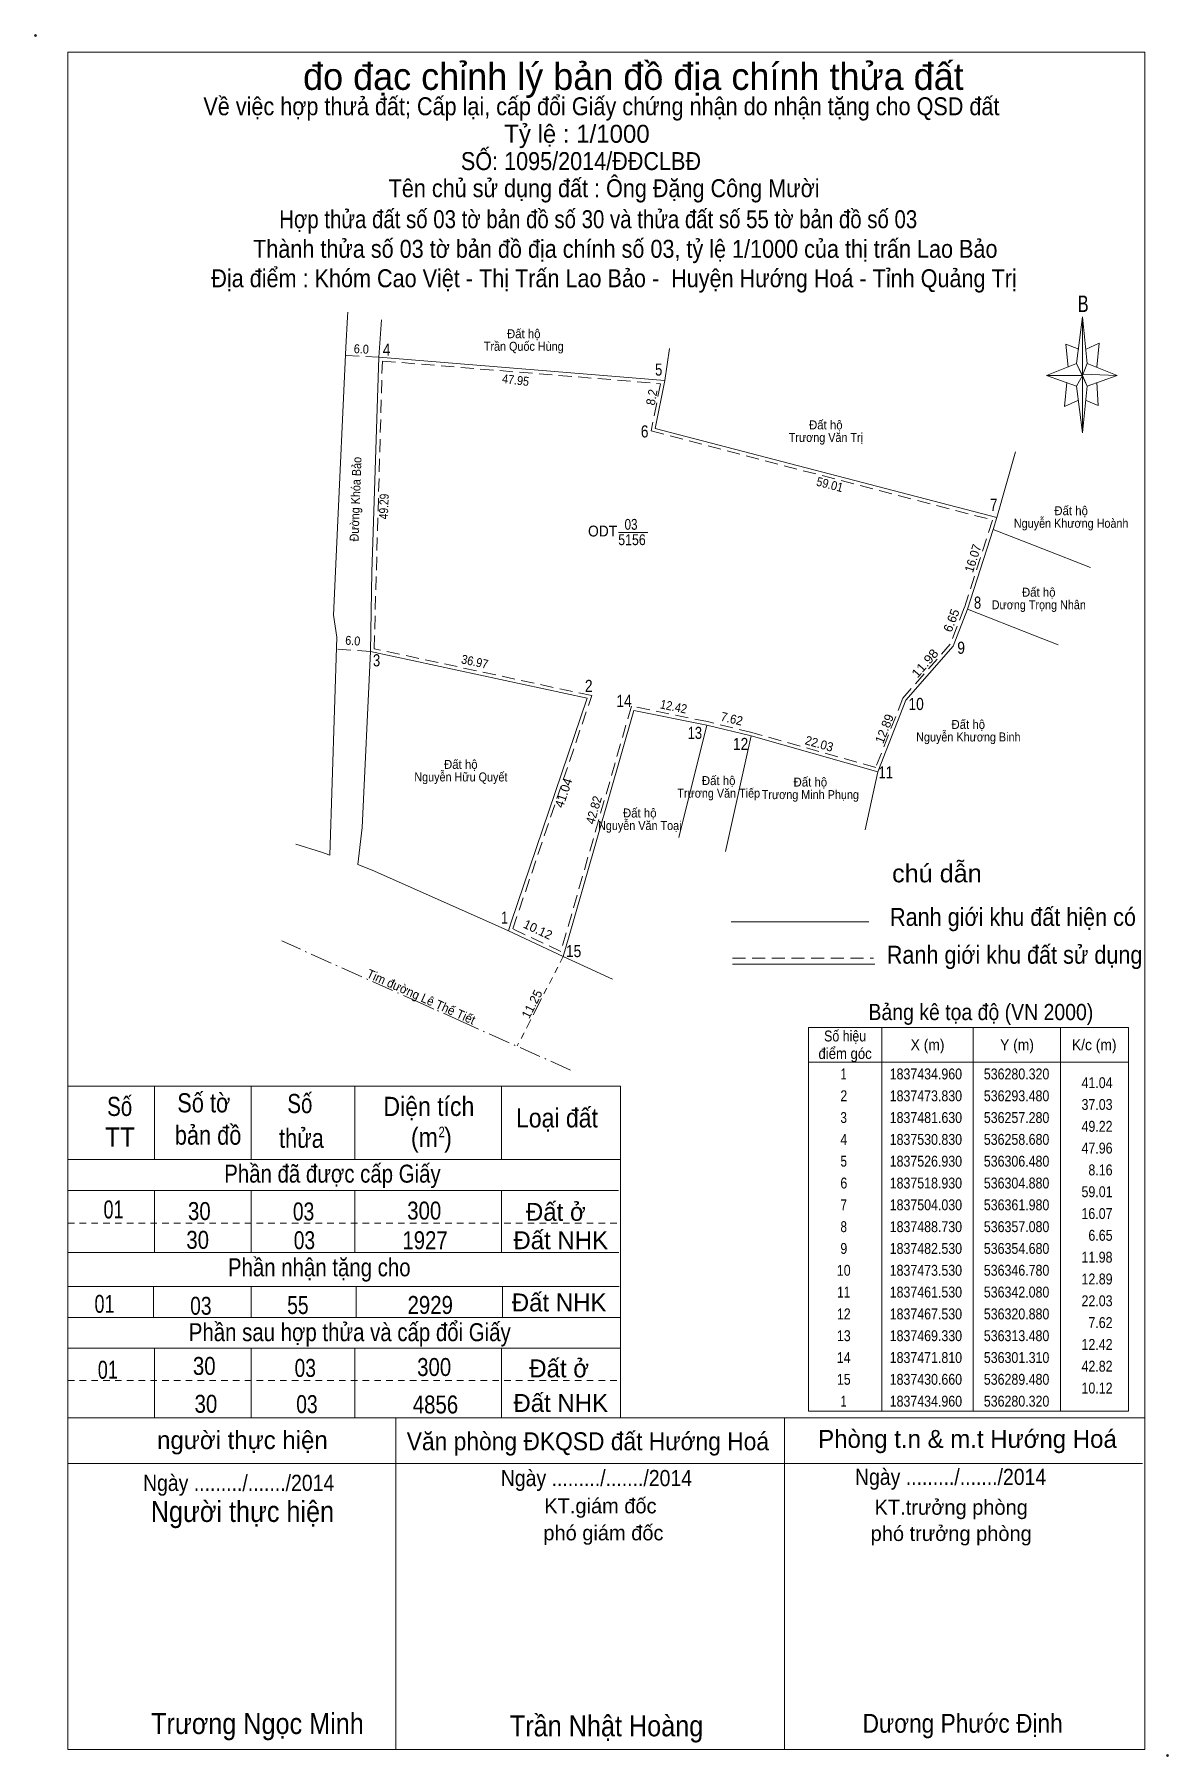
# Model space of a CAD drawing. Header units: centimetres. Extents: x 536201 to 536391, y 1837297 to 1837585.
import ezdxf
from ezdxf.enums import TextEntityAlignment as Align

# ---------------------------------------------------------------- set-up
doc = ezdxf.new("R2010")
doc.units = ezdxf.units.CM
doc.header["$LTSCALE"] = 0.73
doc.header["$PDMODE"] = 32
doc.header["$PDSIZE"] = 0.365
for name, pattern in [('DOT_DASHED', [7.7, 5, -1.2, 0.3, -1.2]), ('MEDIUM_DASHED', [4.5, 3, -1.5]), ('SHORT_DASHED', [2.7, 1.5, -1.2])]:
    doc.linetypes.add(name, pattern=pattern)
for name, color, linetype, lineweight in [('1', 7, 'MEDIUM_DASHED', 13), ('10', 7, 'Continuous', 13), ('17', 7, 'Continuous', 13), ('5', 7, 'Continuous', 13), ('63', 7, 'Continuous', 13)]:
    doc.layers.add(name, color=color, linetype=linetype, lineweight=lineweight)

msp = doc.modelspace()

# ---------------------------------------------------------------- linework, layer by layer
at = {"layer": '1'}
msp.add_lwpolyline([(536281.06, 1837435.28), (536294.26, 1837474.27), (536257.89, 1837482.11), (536259.26, 1837530.18), (536305.76, 1837526.39), (536304.18, 1837518.49), (536361.22, 1837503.61), (536356.51, 1837488.93), (536354.16, 1837482.85), (536346.26, 1837473.85), (536341.72, 1837462.26), (536321.03, 1837468.11), (536313.61, 1837469.92), (536300.89, 1837472.51), (536289.1, 1837431.5)], close=True, dxfattribs=at)
at = {"layer": '10'}
for p, q in [((536361.38, 1837502.03), (536368.4, 1837499.29)), ((536368.4, 1837499.29), (536369.68, 1837498.79)), ((536369.68, 1837498.79), (536377.62, 1837495.69)), ((536357.08, 1837488.73), (536368.4, 1837484.26)), ((536368.4, 1837484.26), (536369.68, 1837483.76)), ((536369.68, 1837483.76), (536372.2, 1837482.77)), ((536301.31, 1837471.81), (536291.08, 1837436.22)), ((536313.48, 1837469.33), (536308.81, 1837450.58)), ((536320.88, 1837467.53), (536316.59, 1837448.23)), ((536291.08, 1837436.22), (536289.48, 1837430.66))]:
    msp.add_line(p, q, dxfattribs=at)
at = {"layer": '10', "linetype": 'SHORT_DASHED'}
for p, q in [((536289.48, 1837430.66), (536285.38, 1837422.69)), ((536285.38, 1837422.69), (536284.97, 1837421.9)), ((536284.97, 1837421.9), (536283.84, 1837419.7)), ((536283.84, 1837419.7), (536281.81, 1837415.75))]:
    msp.add_line(p, q, dxfattribs=at)
at = {"layer": '10'}
msp.add_lwpolyline([(536297.72, 1837426.89), (536289.48, 1837430.66), (536280.32, 1837434.96)], dxfattribs=at)
at = {"layer": '10', "linetype": 'DOT_DASHED'}
for points in [[(536267.87, 1837421.9), (536266.1, 1837422.69), (536242.46, 1837433.27)], [(536290.73, 1837411.67), (536272.79, 1837419.7), (536267.87, 1837421.9)]]:
    msp.add_lwpolyline(points, dxfattribs=at)
at = {"layer": '17'}
for p, q in [((536253.44, 1837537.59), (536253.48, 1837538.32)), ((536253.18, 1837532.43), (536253.44, 1837537.59)), ((536259.12, 1837537.08), (536258.68, 1837530.83)), ((536251.68, 1837499.93), (536253.18, 1837532.43)), ((536306.48, 1837526.93), (536307.23, 1837532.27)), ((536257.68, 1837499.93), (536258.68, 1837530.83)), ((536258.68, 1837530.83), (536306.48, 1837526.93)), ((536361.98, 1837504.03), (536365.08, 1837515.03)), ((536298.75, 1837501.52), (536303.65, 1837501.52)), ((536251.68, 1837499.93), (536251.08, 1837487.73)), ((536251.08, 1837487.73), (536251.68, 1837484.03)), ((536250.48, 1837447.63), (536251.68, 1837484.03)), ((536257.28, 1837481.63), (536293.48, 1837473.83)), ((536293.48, 1837473.83), (536280.75, 1837436.22)), ((536320.88, 1837467.53), (536342.08, 1837461.53)), ((536342.08, 1837461.53), (536339.98, 1837451.83)), ((536257.58, 1837445.13), (536255.18, 1837446.03)), ((536280.75, 1837436.22), (536280.32, 1837434.96)), ((536317.58, 1837436.47), (536340.58, 1837436.47)), ((536317.78, 1837429.39), (536341.58, 1837429.39)), ((536206.69, 1837409.03), (536299.05, 1837409.03)), ((536221.15, 1837409.03), (536221.15, 1837396.75)), ((536237.31, 1837409.03), (536237.31, 1837396.75)), ((536254.67, 1837409.03), (536254.67, 1837396.75)), ((536279.19, 1837409.03), (536279.19, 1837396.75)), ((536299.05, 1837409.03), (536299.05, 1837353.58)), ((536206.69, 1837396.75), (536299.05, 1837396.75)), ((536206.69, 1837391.55), (536298.71, 1837391.55)), ((536221.15, 1837391.55), (536221.15, 1837381.2)), ((536237.31, 1837391.55), (536237.31, 1837381.2)), ((536254.67, 1837391.55), (536254.67, 1837381.2)), ((536279.19, 1837391.55), (536279.19, 1837381.2)), ((536206.69, 1837381.2), (536298.81, 1837381.2)), ((536206.69, 1837375.52), (536298.85, 1837375.52)), ((536220.99, 1837375.52), (536220.99, 1837370.34)), ((536237.35, 1837375.52), (536237.35, 1837370.34)), ((536254.87, 1837375.52), (536254.87, 1837370.34)), ((536279.33, 1837375.52), (536279.33, 1837370.34)), ((536206.69, 1837370.34), (536299.05, 1837370.34)), ((536206.69, 1837365.22), (536299.05, 1837365.22)), ((536221.15, 1837365.22), (536221.15, 1837353.58)), ((536237.31, 1837365.22), (536237.31, 1837353.58)), ((536254.67, 1837365.22), (536254.67, 1837353.58)), ((536279.19, 1837365.22), (536279.19, 1837353.58)), ((536207.17, 1837353.58), (536299.05, 1837353.58))]:
    msp.add_line(p, q, dxfattribs=at)
at = {"layer": '17', "linetype": 'MEDIUM_DASHED'}
for p, q in [((536258.68, 1837530.83), (536253.08, 1837531.13)), ((536257.28, 1837481.63), (536251.58, 1837482.03)), ((536317.78, 1837430.39), (536341.38, 1837430.39))]:
    msp.add_line(p, q, dxfattribs=at)
at = {"layer": '17', "linetype": 'SHORT_DASHED'}
for p, q in [((536206.69, 1837386.1), (536299.05, 1837386.1)), ((536206.69, 1837359.8), (536298.97, 1837359.8))]:
    msp.add_line(p, q, dxfattribs=at)
at = {"layer": '17'}
for points in [[(536306.48, 1837526.93), (536304.88, 1837518.93), (536361.98, 1837504.03)], [(536357.08, 1837488.73), (536361.38, 1837502.03), (536361.98, 1837504.03)], [(536257.28, 1837481.63), (536257.48, 1837494.93), (536257.68, 1837499.93)], [(536357.08, 1837488.73), (536354.68, 1837482.53), (536346.78, 1837473.53), (536342.08, 1837461.53)], [(536257.28, 1837481.63), (536255.88, 1837452.23), (536255.18, 1837446.03)], [(536320.88, 1837467.53), (536313.48, 1837469.33), (536301.31, 1837471.81)], [(536250.48, 1837447.63), (536249.08, 1837448.13), (536244.78, 1837449.43)], [(536280.32, 1837434.96), (536277.5, 1837436.22), (536257.58, 1837445.13)]]:
    msp.add_lwpolyline(points, dxfattribs=at)
at = {"layer": '5'}
for p, q in [((536206.69, 1837581.77), (536386.69, 1837581.77)), ((536206.69, 1837546.4), (536206.69, 1837581.77)), ((536386.69, 1837581.77), (536386.69, 1837546.4)), ((536206.69, 1837436.22), (536206.69, 1837546.4)), ((536375.29, 1837529.77), (536376.29, 1837537.57)), ((536377.09, 1837529.77), (536382.09, 1837527.77)), ((536375.29, 1837525.97), (536370.29, 1837527.77)), ((536378.69, 1837526.57), (536378.89, 1837522.77)), ((536377.09, 1837525.97), (536376.29, 1837518.17)), ((536378.89, 1837522.77), (536376.89, 1837523.57)), ((536206.69, 1837298.17), (536206.69, 1837436.22)), ((536386.69, 1837436.22), (536386.69, 1837421.9)), ((536386.69, 1837421.9), (536386.69, 1837298.17)), ((536206.69, 1837353.57), (536386.69, 1837353.57)), ((536261.52, 1837353.57), (536261.52, 1837298.17)), ((536326.49, 1837353.57), (536326.49, 1837298.17)), ((536206.69, 1837345.97), (536386.29, 1837345.97)), ((536386.69, 1837298.17), (536206.69, 1837298.17))]:
    msp.add_line(p, q, dxfattribs=at)
for points in [[(536386.69, 1837546.4), (536386.69, 1837539.79), (536386.69, 1837436.22)], [(536375.69, 1837532.17), (536373.49, 1837532.97), (536373.89, 1837529.17)], [(536376.89, 1837532.17), (536379.09, 1837533.17), (536378.69, 1837529.17)], [(536376.29, 1837527.77), (536375.29, 1837529.77), (536370.29, 1837527.77)], [(536373.69, 1837526.57), (536373.29, 1837522.57), (536375.49, 1837523.57)], [(536376.29, 1837527.77), (536377.09, 1837525.97), (536382.09, 1837527.77)]]:
    msp.add_lwpolyline(points, dxfattribs=at)
for points in [[(536376.29, 1837537.57), (536377.09, 1837529.77), (536376.29, 1837527.77)], [(536376.29, 1837527.77), (536370.29, 1837527.77), (536375.29, 1837529.77), (536377.09, 1837525.97), (536382.09, 1837527.77), (536376.29, 1837527.97)], [(536376.29, 1837527.77), (536376.29, 1837518.17), (536375.29, 1837525.97)]]:
    msp.add_lwpolyline(points, close=True, dxfattribs=at)
for p in [(536201.29, 1837584.57), (536390.49, 1837297.17)]:
    msp.add_point(p, dxfattribs=at)
at = {"layer": '63'}
for p, q in [((536342.73, 1837418.84), (536342.73, 1837354.69)), ((536358.04, 1837418.84), (536358.04, 1837354.69)), ((536372.62, 1837418.84), (536372.62, 1837354.69)), ((536330.49, 1837413.01), (536384, 1837413.01))]:
    msp.add_line(p, q, dxfattribs=at)
msp.add_lwpolyline([(536330.49, 1837418.84), (536384, 1837418.84), (536384, 1837354.69), (536330.49, 1837354.69)], close=True, dxfattribs=at)

# ---------------------------------------------------------------- texts
at = {"layer": '10', "width": 0.95}
msp.add_text('Tim đường Lê Thế Tiết', height=1.5, rotation=335.895, dxfattribs=at).set_placement((536265.4337, 1837423.2625), align=Align.CENTER)
at = {"layer": '10'}
msp.add_text('11.25', height=1.5, rotation=62.778, dxfattribs=at).set_placement((536284.941, 1837422.3869), align=Align.CENTER)
at = {"layer": '17'}
for s, height, width, p in [('Đất hộ', 1.5, 0.95, (536282.895, 1837533.99)), ('Trần Quốc Hùng', 1.5, 0.9, (536282.895, 1837531.89)), ('Trương Văn Trị', 1.5, 0.9, (536333.395, 1837516.66)), ('Đất hộ', 1.5, 0.95, (536333.385, 1837518.76)), ('03', 1.815, 0.8, (536300.825, 1837501.98)), ('Nguyễn Khương Hoành', 1.5, 0.9, (536374.39, 1837502.32)), ('Đất hộ', 1.5, 0.95, (536374.385, 1837504.42)), ('ODT', 1.815, 0.95, (536296.075, 1837500.86)), ('5156', 1.815, 0.85, (536300.985, 1837499.41)), ('Đất hộ', 1.5, 0.95, (536368.975, 1837490.8)), ('Dương Trọng Nhân', 1.5, 0.9, (536368.98, 1837488.7)), ('Đất hộ', 1.5, 0.95, (536357.195, 1837468.71)), ('Nguyễn Khương Binh', 1.5, 0.9, (536357.205, 1837466.61)), ('Đất hộ', 1.5, 0.95, (536272.375, 1837462.03)), ('Nguyễn Hữu Quyết', 1.5, 0.9, (536272.385, 1837459.93)), ('Đất hộ', 1.5, 0.95, (536315.475, 1837459.32)), ('Đất hộ', 1.5, 0.95, (536330.795, 1837459.08)), ('Trương Văn Tiếp', 1.5, 0.9, (536315.48, 1837457.22)), ('Trương Minh Phụng', 1.5, 0.9, (536330.795, 1837456.98)), ('Đất hộ', 1.5, 0.95, (536302.285, 1837453.91)), ('Nguyễn Văn Toại', 1.5, 0.9, (536302.29, 1837451.81)), ('chú dẫn', 3, 1.05, (536351.955, 1837443.07)), ('Ranh giới khu đất hiện có ', 3, 0.9, (536365.17, 1837435.79)), ('Ranh giới khu đất sử dụng', 3, 0.9, (536364.94, 1837429.47)), ('Bảng kê tọa độ (VN 2000)', 2.7, 0.9, (536359.3, 1837420.05)), ('Số', 3.2, 0.8, (536215.355, 1837404.03)), ('Số tờ', 3.2, 0.85, (536229.415, 1837404.63)), ('Số', 3.2, 0.8, (536245.475, 1837404.51)), ('Diện tích', 3.2, 0.9, (536267.04, 1837404.03)), ('Loại đất', 3.2, 0.9, (536288.445, 1837402.11)), ('bản đồ', 3.2, 0.85, (536230.135, 1837399.23)), ('TT', 3.2, 0.95, (536215.415, 1837398.91)), ('thửa', 3.2, 0.85, (536245.735, 1837398.71)), ('(m )', 3.2, 0.9, (536267.46, 1837398.87)), ('2', 1.77, 0.8, (536269.17, 1837400.47)), ('Phần đã được cấp Giấy', 3, 0.85, (536250.92, 1837392.89)), ('01', 3, 0.75, (536214.33, 1837386.91)), ('30', 3, 0.85, (536228.67, 1837386.64)), ('03', 3, 0.8, (536246.095, 1837386.58)), ('300', 3, 0.85, (536266.26, 1837386.72)), ('30', 3, 0.85, (536228.39, 1837381.83)), ('03', 3, 0.8, (536246.235, 1837381.77)), ('1927', 3, 0.85, (536266.4, 1837381.77)), ('Phần nhận tặng cho', 3, 0.85, (536248.715, 1837377.24)), ('01', 3, 0.75, (536212.82, 1837371.14)), ('03', 3, 0.8, (536228.925, 1837370.81)), ('55', 3, 0.8, (536245.14, 1837370.94)), ('2929', 3, 0.85, (536267.26, 1837370.95)), ('Phần sau hợp thửa và cấp đổi Giấy ', 3, 0.85, (536254.29, 1837366.4)), ('01', 3, 0.75, (536213.37, 1837360.12)), ('30', 3, 0.85, (536229.49, 1837360.76)), ('03', 3, 0.8, (536246.375, 1837360.43)), ('300', 3, 0.85, (536267.92, 1837360.58)), ('30', 3, 0.85, (536229.77, 1837354.43)), ('03', 3, 0.8, (536246.655, 1837354.38)), ('4856', 3, 0.85, (536268.135, 1837354.32))]:
    msp.add_text(s, height=height, dxfattribs=dict(at, width=width)).set_placement(p, align=Align.CENTER)
for s, rotation, width, p in [('6.0', 356.961, 0.9, (536255.7102, 1837531.4447)), ('47.95', 353.472, 0.9, (536281.4497, 1837526.256)), ('8.2', 79.17, 0.95, (536305.0214, 1837523.9841)), ('Đường Khóa Bảo', 87.998, 0.9, (536255.5275, 1837507.0738)), ('49.29', 87.998, 0.85, (536260.2567, 1837505.8538)), ('6.0', 356.007, 0.9, (536254.2678, 1837482.7029)), ('36.97', 347.885, 0.9, (536274.5526, 1837479.2043))]:
    msp.add_text(s, height=1.5, rotation=rotation, dxfattribs=dict(at, width=width)).set_placement(p, align=Align.CENTER)
for s, p in [('Đất ở', (536288.255, 1837386.51)), ('Đất NHK', (536289.08, 1837381.77)), ('Đất NHK', (536288.81, 1837371.37)), ('Đất ở', (536288.805, 1837360.35)), ('Đất NHK', (536289.08, 1837354.57))]:
    msp.add_text(s, height=3, dxfattribs=at).set_placement(p, align=Align.CENTER)
at = {"layer": '5'}
for s, height, p in [('đo đạc chỉnh lý bản đồ địa chính thửa đất', 4.5, (536301.22, 1837575.49)), ('Tỷ lệ : 1/1000', 3, (536291.785, 1837566.65)), ('người thực hiện', 3, (536235.87, 1837348.37)), ('Phòng t.n & m.t Hướng Hoá ', 3, (536357.62, 1837348.57)), ('KT.giám đốc', 2.5, (536295.71, 1837337.63)), ('KT.trưởng phòng ', 2.5, (536354.805, 1837337.39)), ('phó giám đốc', 2.5, (536296.21, 1837333.12)), ('phó trưởng phòng ', 2.5, (536354.805, 1837333.01))]:
    msp.add_text(s, height=height, dxfattribs=at).set_placement(p, align=Align.CENTER)
for s, height, width, p in [('Về việc hợp thưả đất; Cấp lại, cấp đổi Giấy chứng nhận do nhận tặng cho QSD đất', 3, 0.9, (536295.875, 1837571.25)), ('SỐ: 1095/2014/ĐĐCLBĐ', 3, 0.9, (536292.455, 1837562.09)), ('Tên chủ sử dụng đất : Ông Đặng Công Mười', 3, 0.9, (536296.33, 1837557.56)), ('Hợp thửa đất số 03 tờ bản đồ số 30 và thửa đất số 55 tờ bản đồ số 03', 3, 0.85, (536295.34, 1837552.38)), (' Thành thửa số 03 tờ bản đồ địa chính số 03, tỷ lệ 1/1000 của thị trấn Lao Bảo', 3, 0.9, (536299.365, 1837547.43)), ('Địa điểm : Khóm Cao Việt - Thị Trấn Lao Bảo -  Huyện Hướng Hoá - Tỉnh Quảng Trị ', 3, 0.9, (536298.485, 1837542.51)), ('B', 2.755, 0.75, (536376.39, 1837538.37)), ('Văn phòng ĐKQSD đất Hướng Hoá', 3, 0.95, (536293.615, 1837348.17)), ('Ngày ........./......./2014', 2.7, 0.9, (536295.04, 1837342.17)), ('Ngày ........./......./2014', 2.7, 0.9, (536354.24, 1837342.37)), ('Ngày ........./......./2014', 2.7, 0.9, (536235.24, 1837341.37)), ('Người thực hiện', 3.499, 0.9, (536235.875, 1837336.19)), ('Trương Ngọc Minh', 3.5, 0.9, (536238.385, 1837300.75)), ('Trần Nhật Hoàng', 3.5, 0.9, (536296.74, 1837300.37)), ('Dương Phước Định', 3.15, 0.9, (536356.255, 1837300.97))]:
    msp.add_text(s, height=height, dxfattribs=dict(at, width=width)).set_placement(p, align=Align.CENTER)
at = {"layer": '63'}
for s, height, width, p in [(' 4', 2.025, 0.85, (536260.61, 1837531.06)), (' 5', 2.025, 0.8, (536306.05, 1837527.74)), (' 6', 2.025, 0.85, (536303.74, 1837517.41)), (' 7', 2.025, 0.8, (536362.05, 1837505.13)), (' 8', 2.025, 0.8, (536359.35, 1837488.79)), (' 9', 2.025, 0.85, (536356.64, 1837481.26)), (' 3', 2.025, 0.8, (536258.9, 1837479.16)), (' 2', 2.025, 0.85, (536294.4, 1837474.88)), (' 14', 2.025, 0.85, (536300.94, 1837472.38)), (' 10', 2.025, 0.85, (536349.76, 1837471.86)), (' 13', 2.025, 0.8, (536312.7, 1837467.03)), (' 12', 2.025, 0.85, (536320.42, 1837465.18)), (' 11', 2.025, 0.8, (536344.61, 1837460.44)), (' 1', 2.025, 0.75, (536280.25, 1837436.17)), (' 15', 2.025, 0.85, (536292.51, 1837430.57)), ('41.04', 1.823, 0.85, (536381.31, 1837408.68)), ('37.03', 1.823, 0.85, (536381.31, 1837405.04)), ('49.22', 1.823, 0.85, (536381.31, 1837401.39)), ('47.96', 1.823, 0.85, (536381.31, 1837397.75)), ('8.16', 1.823, 0.85, (536381.31, 1837394.1)), ('59.01', 1.823, 0.85, (536381.31, 1837390.46)), ('16.07', 1.823, 0.85, (536381.3, 1837386.81)), ('6.65', 1.823, 0.85, (536381.31, 1837383.17)), ('11.98', 1.823, 0.85, (536381.3, 1837379.52)), ('12.89', 1.823, 0.85, (536381.31, 1837375.88)), ('22.03', 1.823, 0.85, (536381.31, 1837372.23)), ('7.62', 1.823, 0.85, (536381.31, 1837368.59)), ('12.42', 1.823, 0.85, (536381.31, 1837364.94)), ('42.82', 1.823, 0.85, (536381.31, 1837361.3)), ('10.12', 1.823, 0.85, (536381.31, 1837357.65))]:
    msp.add_text(s, height=height, dxfattribs=dict(at, width=width)).set_placement(p, align=Align.RIGHT)
for s, rotation, width, p in [('59.01', 345.375, 0.9, (536333.8656, 1837508.8218)), ('16.07', 72.242, 0.95, (536358.6906, 1837496.9912)), ('11.98', 48.724, 1.1, (536350.5167, 1837479.1752)), ('12.42', 348.482, 0.9, (536307.8002, 1837471.7053)), ('7.62', 346.329, 0.95, (536317.4927, 1837469.6791)), ('22.03', 344.197, 0.95, (536332.0758, 1837465.5187)), ('42.82', 73.961, 0.95, (536295.3306, 1837454.9578))]:
    msp.add_text(s, height=1.5, rotation=rotation, dxfattribs=dict(at, width=width)).set_placement(p, align=Align.CENTER)
for s, rotation, p in [('6.65', 68.839, (536355.0742, 1837486.5593)), ('12.89', 68.611, (536343.8795, 1837468.4665)), ('41.04', 71.296, (536290.2519, 1837457.7695)), ('10.12', 334.853, (536284.9463, 1837434.4967))]:
    msp.add_text(s, height=1.5, rotation=rotation, dxfattribs=at).set_placement(p, align=Align.CENTER)
for s, width, p in [('Số hiệu', 0.85, (536336.61, 1837416.48)), ('X (m)', 0.95, (536350.39, 1837415.02)), ('Y (m)', 0.95, (536365.34, 1837415.02)), ('K/c (m)', 0.95, (536378.245, 1837415.02)), ('điểm góc', 0.9, (536336.605, 1837413.56)), (' 1', 0.75, (536336.11, 1837410.14)), ('1837434.960', 0.85, (536350.11, 1837410.14)), ('536280.320', 0.85, (536365.27, 1837410.14)), (' 2', 0.85, (536336.105, 1837406.49)), ('1837473.830', 0.85, (536350.11, 1837406.49)), ('536293.480', 0.85, (536365.27, 1837406.49)), (' 3', 0.8, (536336.1, 1837402.85)), ('1837481.630', 0.85, (536350.11, 1837402.85)), ('536257.280', 0.85, (536365.27, 1837402.85)), (' 4', 0.85, (536336.11, 1837399.2)), ('1837530.830', 0.85, (536350.11, 1837399.2)), ('536258.680', 0.85, (536365.27, 1837399.2)), (' 5', 0.8, (536336.105, 1837395.56)), ('1837526.930', 0.85, (536350.11, 1837395.56)), ('536306.480', 0.85, (536365.27, 1837395.56)), (' 6', 0.85, (536336.105, 1837391.91)), ('1837518.930', 0.85, (536350.11, 1837391.91)), ('536304.880', 0.85, (536365.27, 1837391.91)), (' 7', 0.8, (536336.105, 1837388.27)), ('1837504.030', 0.85, (536350.11, 1837388.27)), ('536361.980', 0.85, (536365.27, 1837388.27)), (' 8', 0.8, (536336.105, 1837384.62)), ('1837488.730', 0.85, (536350.11, 1837384.62)), ('536357.080', 0.85, (536365.27, 1837384.62)), (' 9', 0.85, (536336.105, 1837380.98)), ('1837482.530', 0.85, (536350.11, 1837380.98)), ('536354.680', 0.85, (536365.27, 1837380.98)), (' 10', 0.85, (536336.095, 1837377.33)), ('1837473.530', 0.85, (536350.11, 1837377.33)), ('536346.780', 0.85, (536365.27, 1837377.33)), (' 11', 0.8, (536336.105, 1837373.69)), ('1837461.530', 0.85, (536350.11, 1837373.69)), ('536342.080', 0.85, (536365.27, 1837373.69)), (' 12', 0.85, (536336.1, 1837370.04)), ('1837467.530', 0.85, (536350.11, 1837370.04)), ('536320.880', 0.85, (536365.27, 1837370.04)), (' 13', 0.85, (536336.105, 1837366.4)), ('1837469.330', 0.85, (536350.11, 1837366.4)), ('536313.480', 0.85, (536365.27, 1837366.4)), (' 14', 0.85, (536336.095, 1837362.75)), ('1837471.810', 0.85, (536350.11, 1837362.75)), ('536301.310', 0.85, (536365.27, 1837362.75)), (' 15', 0.85, (536336.1, 1837359.11)), ('1837430.660', 0.85, (536350.11, 1837359.11)), ('536289.480', 0.85, (536365.27, 1837359.11)), (' 1', 0.75, (536336.11, 1837355.46)), ('1837434.960', 0.85, (536350.11, 1837355.46)), ('536280.320', 0.85, (536365.27, 1837355.46))]:
    msp.add_text(s, height=1.823, dxfattribs=dict(at, width=width)).set_placement(p, align=Align.CENTER)

doc.saveas('drawing.dxf')
